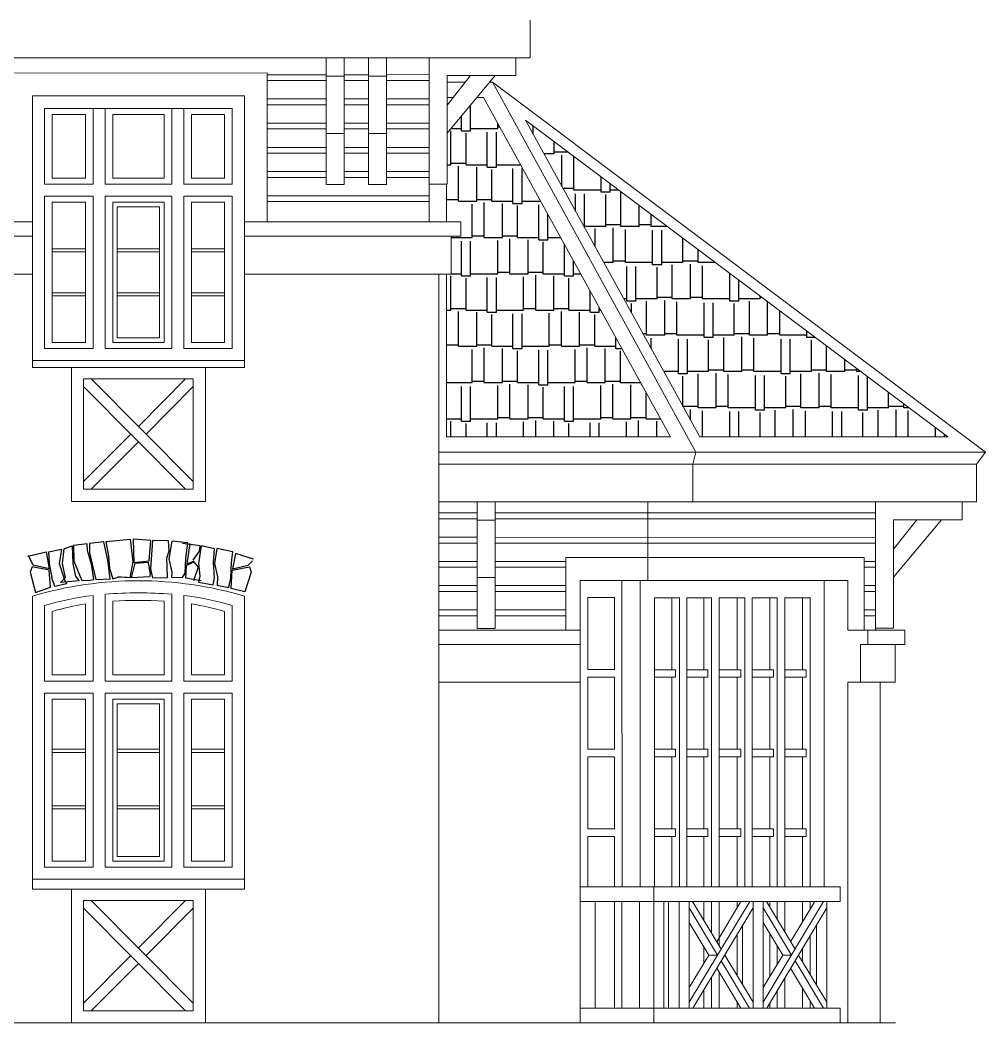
# Model space of a CAD drawing. Header units: millimetres. Extents: x 85048 to 158814, y 1395 to 38919.
# Drawn here: x 126653 to 133038, y 24464 to 31094 of the extents above; entities that cross this region are included whole.
import ezdxf

# ---------------------------------------------------------------- set-up
doc = ezdxf.new("R2010")
doc.units = ezdxf.units.MM
doc.layers.add('hatches', color=8, linetype='Continuous')
doc.layers.add('wall', color=5, linetype='Continuous')

msp = doc.modelspace()

# ---------------------------------------------------------------- hatches: boundary and pattern name
at = {"layer": 'hatches', "ltscale": 50, "true_color": 0x8f9991}
h = msp.add_hatch(dxfattribs=at)
h.set_pattern_fill('AR-RSHKE', color=252, scale=20, style=0)
h.set_pattern_definition([(0, (-4145438.44, 912857.03), (510, 240), [120, -100, 140, -60, 180, -80]), (0, (-4145318.44, 912867.03), (510, 240), [100, -380, 80, -120]), (0, (-4145078.44, 912842.03), (510, 240), [60, -620]), (90, (-4145438.44, 912857.03), (-170, 240), [230, -730]), (90, (-4145318.44, 912857.03), (-170, 240), [225, -735]), (90, (-4145218.44, 912857.03), (-170, 240), [210, -750]), (90, (-4145078.44, 912842.03), (-170, 240), [230, -730]), (90, (-4145018.44, 912842.03), (-170, 240), [230, -730]), (90, (-4144838.44, 912857.03), (-170, 240), [220, -740])])
h.paths.add_polyline_path([(129716.8, 30583.3), (129674.6, 30583.3), (129477.3, 30346.3), (129477.3, 30009.7), (129472.9, 30009.7), (129472.9, 29760.2), (129567.6, 29760.2), (129567.6, 29665.3), (129502.6, 29665.3), (129502.6, 29415.3), (129472.9, 29415.3), (129472.9, 28338.3), (130952.3, 28338.3)])
h = msp.add_hatch(dxfattribs=at)
h.set_pattern_fill('AR-RSHKE', color=252, scale=20, style=0)
h.set_pattern_definition([(180, (2207124.7, 1417410.26), (-510, 240), [120, -100, 140, -60, 180, -80]), (180, (2207004.7, 1417420.26), (-510, 240), [100, -380, 80, -120]), (180, (2206764.7, 1417395.26), (-510, 240), [60, -620]), (90, (2207124.7, 1417410.26), (170, 240), [230, -730]), (90, (2207004.7, 1417410.26), (170, 240), [225, -735]), (90, (2206904.7, 1417410.26), (170, 240), [210, -750]), (90, (2206764.7, 1417395.26), (170, 240), [230, -730]), (90, (2206704.7, 1417395.26), (170, 240), [230, -730]), (90, (2206524.7, 1417410.26), (170, 240), [220, -740])])
h.paths.add_polyline_path([(129994, 30432.2), (132785.9, 28338.3), (131146.3, 28338.3)])

# ---------------------------------------------------------------- linework, layer by layer
at = {"layer": 'hatches', "color": 252, "ltscale": 50, "true_color": 0x8f9991}
for p, q in [((127219.9, 27646, 0.5), (127381.8, 27661.7, 0.5)), ((127381.8, 27661.7, 0.5), (127398, 27513.4, 0.5)), ((127401.4, 27661.4, 0.5), (127405.7, 27508.3, 0.5)), ((127518.5, 27654.3, 0.5), (127401.4, 27661.4, 0.5)), ((127506.4, 27519.5, 0.5), (127518.5, 27654.3, 0.5)), ((127527.6, 27654.1, 0.5), (127515.6, 27466.5, 0.5)), ((127635.2, 27651.4, 0.5), (127527.6, 27654.1, 0.5)), ((127637.8, 27584.4, 0.5), (127635.2, 27651.4, 0.5)), ((127655.3, 27649.3, 0.5), (127637.2, 27533.2, 0.5)), ((127761.1, 27637.8, 0.5), (127655.3, 27649.3, 0.5)), ((126841.6, 27578, 0.5), (126926.9, 27596.4, 0.5)), ((126841.6, 27578, 0.5), (126926.9, 27596.4, 0.5)), ((126926.9, 27596.4, 0.5), (126911.9, 27502.3, 0.5)), ((126942.6, 27598.3, 0.5), (126932.4, 27500.5, 0.5)), ((126942.6, 27598.3, 0.5), (126998.5, 27619.4, 0.5)), ((126998.5, 27619.4, 0.5), (127002.9, 27502.3, 0.5)), ((127097.7, 27632.4, 0.5), (127006.6, 27620.3, 0.5)), ((127006.6, 27620.3, 0.5), (127008.2, 27516, 0.5)), ((127099.4, 27588.3, 0.5), (127097.7, 27632.4, 0.5)), ((127125.2, 27496.2, 0.5), (127099.4, 27588.3, 0.5)), ((127206.1, 27645.1, 0.5), (127112.3, 27633.4, 0.5)), ((127112.3, 27633.4, 0.5), (127112.3, 27571.1, 0.5)), ((127232.8, 27524.6, 0.5), (127206.1, 27645.1, 0.5)), ((127219.9, 27646, 0.5), (127237.9, 27550.4, 0.5)), ((127622.3, 27537.9, 0.5), (127637.8, 27584.4, 0.5)), ((127843.1, 27619.2, 0.5), (127726.2, 27634.1, 0.5)), ((127748.2, 27540.1, 0.5), (127761.1, 27637.8, 0.5)), ((127776.2, 27634.1, 0.5), (127754.6, 27498.9, 0.5)), ((127796.7, 27523, 0.5), (127838.9, 27582.3, 0.5)), ((127851.1, 27617.8, 0.5), (127832.5, 27502.3, 0.5)), ((127838.9, 27582.3, 0.5), (127843.1, 27619.2, 0.5)), ((127939.4, 27598.3, 0.5), (127851.1, 27617.8, 0.5)), ((127931, 27509.2, 0.5), (127939.4, 27598.3, 0.5)), ((127952.9, 27601.3, 0.5), (127939, 27500.9, 0.5)), ((128059.1, 27578, 0.5), (127952.9, 27601.3, 0.5)), ((126705.1, 27550.1, 0.5), (126826.6, 27578.1, 0.5)), ((126705.1, 27550.1, 0.5), (126826.6, 27578.1, 0.5)), ((126710.3, 27550, 0.5), (126705.1, 27550.1, 0.5)), ((126740.2, 27490.7, 0.5), (126710.3, 27550, 0.5)), ((126740.2, 27490.7, 0.5), (126710.3, 27550, 0.5)), ((126826.6, 27578.1, 0.5), (126844.5, 27466.6, 0.5)), ((126826.6, 27578.1, 0.5), (126844.5, 27466.6, 0.5)), ((126841.6, 27578, 0.5), (126845.2, 27500.5, 0.5)), ((126841.6, 27578, 0.5), (126845.2, 27500.5, 0.5)), ((127008.2, 27516, 0.5), (127062.1, 27389.3, 0.5)), ((127112.3, 27571.1, 0.5), (127153.6, 27395.1, 0.5)), ((127248.3, 27400.9, 0.5), (127232.8, 27524.6, 0.5)), ((127237.9, 27550.4, 0.5), (127244.8, 27469.6, 0.5)), ((127405.7, 27508.3, 0.5), (127506.4, 27519.5, 0.5)), ((127626.1, 27484.8, 0.5), (127622.3, 27537.9, 0.5)), ((127637.2, 27533.2, 0.5), (127656.1, 27445, 0.5)), ((127743.9, 27438.6, 0.5), (127748.2, 27540.1, 0.5)), ((127754.6, 27498.9, 0.5), (127801.4, 27516.7, 0.5)), ((127798.4, 27517.8, 0.5), (127829.4, 27476.5, 0.5)), ((128050, 27507.8, 0.5), (128059.1, 27578, 0.5)), ((128077.9, 27567.1, 0.5), (128056.4, 27466.6, 0.5)), ((128195.8, 27529.6, 0.5), (128077.9, 27567.1, 0.5)), ((128195.8, 27529.6, 0.5), (128077.9, 27567.1, 0.5)), ((128160.8, 27490.7, 0.5), (128190.7, 27520, 0.5)), ((128160.8, 27490.7, 0.5), (128190.7, 27520, 0.5)), ((126731.9, 27480.4, 0.5), (126719.8, 27444.2, 0.5)), ((126731.9, 27480.4, 0.5), (126719.8, 27444.2, 0.5)), ((126846.3, 27458, 0.5), (126731.9, 27480.4, 0.5)), ((126846.3, 27458, 0.5), (126731.9, 27480.4, 0.5)), ((126844.5, 27466.6, 0.5), (126740.2, 27490.7, 0.5)), ((126844.5, 27466.6, 0.5), (126740.2, 27490.7, 0.5)), ((126845.2, 27500.5, 0.5), (126863.2, 27407.7, 0.5)), ((126845.2, 27500.5, 0.5), (126863.2, 27407.7, 0.5)), ((126853.1, 27345.3, 0.5), (126846.3, 27458, 0.5)), ((126853.1, 27345.3, 0.5), (126846.3, 27458, 0.5)), ((126911.9, 27502.3, 0.5), (126943.7, 27399.3, 0.5)), ((126932.4, 27500.5, 0.5), (126950.4, 27407.7, 0.5)), ((127002.9, 27502.3, 0.5), (127020, 27416.4, 0.5)), ((127141.4, 27396, 0.5), (127125.2, 27496.2, 0.5)), ((127244.8, 27469.6, 0.5), (127266.3, 27400.6, 0.5)), ((127398, 27513.4, 0.5), (127378.1, 27407.2, 0.5)), ((127389.1, 27407.3, 0.5), (127413.5, 27504.8, 0.5)), ((127413.5, 27504.8, 0.5), (127499.5, 27510, 0.5)), ((127499.5, 27510, 0.5), (127512.4, 27428.3, 0.5)), ((127515.6, 27466.5, 0.5), (127528.9, 27407.9, 0.5)), ((127628.5, 27408.2, 0.5), (127626.1, 27484.8, 0.5)), ((127749, 27404.7, 0.5), (127752.9, 27490.3, 0.5)), ((127752.9, 27490.3, 0.5), (127803.1, 27511.6, 0.5)), ((127829.4, 27476.5, 0.5), (127800.4, 27386.4, 0.5)), ((127832.5, 27502.3, 0.5), (127842.1, 27418.8, 0.5)), ((127939.2, 27407.7, 0.5), (127931, 27509.2, 0.5)), ((127939, 27500.9, 0.5), (127957.9, 27413.3, 0.5)), ((128045.7, 27406.3, 0.5), (128050, 27507.8, 0.5)), ((128047.8, 27336.9, 0.5), (128054.7, 27458, 0.5)), ((128054.7, 27458, 0.5), (128169.1, 27480.4, 0.5)), ((128054.7, 27458, 0.5), (128169.1, 27480.4, 0.5)), ((128056.4, 27466.6, 0.5), (128160.8, 27490.7, 0.5)), ((128056.4, 27466.6, 0.5), (128160.8, 27490.7, 0.5)), ((128169.1, 27480.4, 0.5), (128181.2, 27444.2, 0.5)), ((128169.1, 27480.4, 0.5), (128181.2, 27444.2, 0.5)), ((126719.8, 27444.2, 0.5), (126754.4, 27310.1, 0.5)), ((126719.8, 27444.2, 0.5), (126754.4, 27310.1, 0.5)), ((126883.9, 27350.5, 0.5), (126863.2, 27407.7, 0.5)), ((126920.8, 27375, 0.5), (126950.4, 27407.7, 0.5)), ((127043.6, 27387.1, 0.5), (126920.8, 27375, 0.5)), ((126943.7, 27399.3, 0.5), (126959.3, 27366.8, 0.5)), ((127020, 27416.4, 0.5), (127043.6, 27387.1, 0.5)), ((127062.1, 27389.3, 0.5), (127115.9, 27392.3, 0.5)), ((127115.9, 27392.3, 0.5), (127141.4, 27396, 0.5)), ((127153.6, 27395.1, 0.5), (127248.3, 27400.9, 0.5)), ((127266.3, 27400.6, 0.5), (127300.3, 27412.2, 0.5)), ((127508.3, 27413.8, 0.5), (127389.1, 27407.3, 0.5)), ((127512.4, 27428.3, 0.5), (127508.3, 27413.8, 0.5)), ((127528.9, 27407.9, 0.5), (127628.5, 27408.2, 0.5)), ((127656.1, 27445, 0.5), (127654, 27410.6, 0.5)), ((127654, 27410.6, 0.5), (127727.7, 27408.4, 0.5)), ((127727.7, 27408.4, 0.5), (127743.9, 27438.6, 0.5)), ((127850.4, 27386.4, 0.5), (127749, 27404.7, 0.5)), ((127842.1, 27418.8, 0.5), (127833.5, 27377.9, 0.5)), ((127929, 27361.5, 0.5), (127939.2, 27407.7, 0.5)), ((127957.9, 27413.3, 0.5), (127955.1, 27357.3, 0.5)), ((128033.4, 27342.8, 0.5), (128045.7, 27406.3, 0.5)), ((128181.2, 27444.2, 0.5), (128138.7, 27315.3, 0.5)), ((128181.2, 27444.2, 0.5), (128138.7, 27315.3, 0.5)), ((126754.4, 27310.1, 0.5), (126853.1, 27345.3, 0.5)), ((126754.4, 27310.1, 0.5), (126853.1, 27345.3, 0.5)), ((126959.3, 27366.8, 0.5), (126883.9, 27350.5, 0.5)), ((127833.5, 27377.9, 0.5), (127929, 27361.5, 0.5)), ((127955.1, 27357.3, 0.5), (128033.4, 27342.8, 0.5)), ((128138.7, 27315.3, 0.5), (128047.8, 27336.9, 0.5)), ((128138.7, 27315.3, 0.5), (128047.8, 27336.9, 0.5))]:
    msp.add_line(p, q, dxfattribs=at)
msp.add_open_spline([(127378.1, 27407.2, 0.5), (127359, 27408.6, 0.5), (127329.7, 27409.7, 0.5), (127300.3, 27412.2, 0.5)], degree=3, dxfattribs=at)
at = {"layer": 'wall', "color": 250, "linetype": 'Continuous', "lineweight": 15, "ltscale": 0.13}
for p, q in [((130025.9, 31094.3, 2.3), (130025.9, 30844.3, 2.3)), ((130025.9, 30844.2, 2.3), (130025.9, 31094.2, 2.3)), ((113046.1, 30844.3, 0.5), (130025.9, 30844.3, 0.5)), ((128676.2, 30844.3, 5.9), (128676.2, 30007.2, 5.9)), ((128796.2, 30844.3, 5.9), (128796.2, 30007.2, 5.9)), ((128956.5, 30844.3, 7.7), (128956.5, 30007.2, 7.7)), ((129076.5, 30844.3, 7.7), (129076.5, 30007.2, 7.7)), ((129357.6, 30844.3, 2.3), (129357.6, 29760.2, 2.3)), ((129931.1, 30846.7, 2.3), (129931.1, 30726.7, 2.3)), ((126585.8, 30744.2, 0.5), (128285.8, 30744.3, 0.5)), ((128285.8, 30744.3, 0.5), (128285.8, 29760.2, 0.5)), ((128285.8, 30732.8, 2.3), (128676.2, 30733, 7.7)), ((128796.2, 30724.3, 5.9), (128676.2, 30724.3, 5.9)), ((128796.2, 30733, 7.7), (128956.5, 30733.1, 7.7)), ((129076.5, 30724.3, 7.7), (128956.5, 30724.3, 7.7)), ((129076.5, 30733.2, 7.7), (129357.6, 30733.4, 2.3)), ((129477.3, 30726.7, 2.3), (129931.1, 30726.7, 2.3)), ((129477.3, 30726.7, 2.3), (129477.3, 30009.7, 2.3)), ((129477.3, 30346.3, 2.3), (129794, 30726.7, 2.3)), ((129477.3, 30531.6, 2.3), (129631.2, 30726.7, 2.3)), ((128285.8, 30694.3, 2.3), (128676.2, 30694.3, 7.7)), ((128796.2, 30694.3, 7.7), (128956.5, 30694.3, 7.7)), ((129076.5, 30694.3, 7.7), (129357.6, 30694.3, 2.3)), ((129596.9, 30683.3, 0.5), (129477.3, 30683.3, 0.5)), ((129775.9, 30683.3, 0.5), (129757.8, 30683.3, 0.5)), ((133035.9, 28238.3, 0.5), (129775.9, 30683.3, 0.5)), ((131121.5, 28238.3, 0.5), (129775.9, 30683.3, 0.5)), ((126735.8, 30594.2, 0.5), (128135.8, 30594.3, 0.5)), ((126735.8, 30594.2, 0.5), (126735.8, 28797.2, 0.5)), ((128135.8, 30594.3, 0.5), (128135.8, 28797.2, 0.5)), ((128285.8, 30572.4, 2.3), (128676.2, 30572.5, 7.7)), ((128796.2, 30572.6, 7.7), (128956.5, 30572.6, 7.7)), ((129076.5, 30572.7, 7.7), (129357.6, 30572.8, 2.3)), ((129518, 30583.3, 0.5), (129477.3, 30583.3, 0.5)), ((129716.8, 30583.3, 0.5), (129674.6, 30583.3, 0.5)), ((130952.3, 28338.3, 0.5), (129716.8, 30583.3, 0.5)), ((128055.6, 30509.7, 0.5), (126815.6, 30509.7, 0.5)), ((126815.6, 30509.7, 0.5), (126815.6, 30009.7, 0.5)), ((127135.8, 30509.7, 0.5), (127135.8, 30009.7, 0.5)), ((127135.8, 30509.7, 0.5), (127135.8, 30009.7, 0.5)), ((127215.8, 30509.7, 0.5), (127215.8, 30009.7, 0.5)), ((127655.5, 30509.7, 0.5), (127655.5, 30009.7, 0.5)), ((127735.5, 30509.7, 0.5), (127735.5, 30049.8, 0.5)), ((127735.5, 30509.7, 0.5), (127735.5, 30009.7, 0.5)), ((128055.6, 30509.7, 0.5), (128055.6, 30009.7, 0.5)), ((128285.8, 30534.2, 2.3), (128676.2, 30534.2, 7.7)), ((128796.2, 30534.2, 7.7), (128956.5, 30534.2, 7.7)), ((129076.5, 30534.2, 7.7), (129357.6, 30534.2, 2.3)), ((126865.6, 30469.7, 0.5), (126865.6, 30049.8, 0.5)), ((127085.8, 30469.7, 0.5), (126865.6, 30469.7, 0.5)), ((127085.8, 30469.7, 0.5), (127085.8, 30049.8, 0.5)), ((127605.5, 30469.7, 0.5), (127265.8, 30469.7, 0.5)), ((127265.8, 30469.7, 0.5), (127265.8, 30049.8, 0.5)), ((127605.5, 30469.7, 0.5), (127605.5, 30049.8, 0.5)), ((128005.6, 30469.7, 0.5), (127785.5, 30469.7, 0.5)), ((127785.5, 30469.7, 0.5), (127785.5, 30049.8, 0.5)), ((128005.6, 30469.7, 0.5), (128005.6, 30049.8, 0.5)), ((132785.9, 28338.3, 0.5), (129994, 30432.2, 0.5)), ((131146.3, 28338.3, 0.5), (129994, 30432.2, 0.5)), ((128285.8, 30412.6, 2.3), (128676.2, 30412.6, 7.7)), ((128285.8, 30374.2, 2.3), (128676.2, 30374.2, 7.7)), ((128796.2, 30412.7, 7.7), (128956.5, 30412.7, 7.7)), ((128796.2, 30374.2, 7.7), (128956.5, 30374.2, 7.7)), ((129076.5, 30412.7, 7.7), (129357.6, 30412.7, 2.3)), ((129076.5, 30374.2, 7.7), (129357.6, 30374.2, 2.3)), ((128796.2, 30344.4, 5.9), (128676.2, 30344.4, 5.9)), ((129076.5, 30344.4, 7.7), (128956.5, 30344.4, 7.7)), ((128285.8, 30252.5, 2.3), (128676.2, 30252.6, 7.7)), ((128796.2, 30252.6, 7.7), (128956.5, 30252.6, 7.7)), ((129076.5, 30252.6, 7.7), (129357.6, 30252.7, 2.3)), ((128285.8, 30214.1, 2.3), (128676.2, 30214.1, 7.7)), ((128796.2, 30214.1, 7.7), (128956.5, 30214.1, 7.7)), ((129076.5, 30214.1, 7.7), (129357.6, 30214.1, 2.3)), ((127085.8, 30049.8, 0.5), (126865.6, 30049.8, 0.5)), ((127605.5, 30049.8, 0.5), (127265.8, 30049.8, 0.5)), ((127655.5, 30049.8, 0.5), (127655.5, 30009.7, 0.5)), ((128005.6, 30049.8, 0.5), (127785.5, 30049.8, 0.5)), ((128285.8, 30092.5, 2.3), (128676.2, 30092.5, 2.3)), ((128285.8, 30054, 2.3), (128676.2, 30054, 2.3)), ((128796.2, 30092.6, 2.3), (128956.5, 30092.6, 2.3)), ((128796.2, 30054, 2.3), (128956.5, 30054, 2.3)), ((129076.5, 30092.6, 2.3), (129357.6, 30092.6, 2.3)), ((129076.5, 30054, 2.3), (129357.6, 30054, 2.3)), ((127135.8, 30009.7, 0.5), (126815.6, 30009.7, 0.5)), ((127655.5, 30009.7, 0.5), (127215.8, 30009.7, 0.5)), ((128055.6, 30009.7, 0.5), (127735.5, 30009.7, 0.5)), ((128055.6, 30009.7, 0.5), (127735.5, 30009.7, 0.5)), ((128796.2, 30007.2, 5.9), (128676.2, 30007.2, 5.9)), ((129076.5, 30007.2, 7.7), (128956.5, 30007.2, 7.7)), ((129477.3, 30009.7, 2.3), (129357.6, 30009.7, 2.3)), ((129472.9, 30009.7, 2.3), (129472.9, 29760.2, 2.3)), ((126815.6, 29929.7, 0.5), (127135.8, 29929.7, 0.5)), ((126815.6, 29929.7, 0.5), (127135.8, 29929.7, 0.5)), ((126815.6, 29929.7, 0.5), (126815.6, 28923.2, 0.5)), ((127135.8, 29929.7, 0.5), (127135.8, 28923.2, 0.5)), ((127135.8, 29929.7, 0.5), (127135.8, 28923.2, 0.5)), ((127655.5, 29929.7, 0.5), (127215.8, 29929.7, 0.5)), ((127655.5, 29929.7, 0.5), (127215.8, 29929.7, 0.5)), ((127215.8, 29929.7, 0.5), (127215.8, 28923.2, 0.5)), ((127215.8, 29929.7, 0.5), (127215.8, 28923.2, 0.5)), ((127655.5, 29929.7, 0.5), (127655.5, 28923.2, 0.5)), ((127655.5, 29929.7, 0.5), (127655.5, 28923.2, 0.5)), ((127735.5, 29929.7, 0.5), (127735.5, 28923.2, 0.5)), ((127735.5, 29929.7, 0.5), (127735.5, 28923.2, 0.5)), ((128055.6, 29929.7, 0.5), (127735.5, 29929.7, 0.5)), ((128055.6, 29929.7, 0.5), (127735.5, 29929.7, 0.5)), ((128055.6, 29929.7, 0.5), (128055.6, 28923.2, 0.5)), ((128285.8, 29932.4, 2.3), (129357.6, 29932.6, 2.3)), ((126865.6, 29889.5, 0.5), (126865.6, 28963.3, 0.5)), ((126865.6, 29889.5, 0.5), (127085.8, 29889.5, 0.5)), ((127085.8, 29889.5, 0.5), (127085.8, 28963.3, 0.5)), ((127605.5, 29889.5, 0.5), (127265.8, 29889.5, 0.5)), ((127605.5, 29889.5, 0.5), (127265.8, 29889.5, 0.5)), ((127265.8, 29889.5, 0.5), (127265.8, 28963.3, 0.5)), ((127265.8, 29889.5, 0.5), (127265.8, 28963.3, 0.5)), ((127575.5, 29859.5, 0.5), (127295.8, 29859.5, 0.5)), ((127295.8, 29859.5, 0.5), (127295.8, 28993.3, 0.5)), ((127575.5, 29859.5, 0.5), (127575.5, 28993.3, 0.5)), ((127605.5, 29889.5, 0.5), (127605.5, 28963.3, 0.5)), ((127605.5, 29889.5, 0.5), (127605.5, 28963.3, 0.5)), ((127785.5, 29889.5, 0.5), (127785.5, 28963.3, 0.5)), ((128005.6, 29889.5, 0.5), (127785.5, 29889.5, 0.5)), ((128005.6, 29889.5, 0.5), (128005.6, 28963.3, 0.5)), ((128285.8, 29894, 2.3), (129357.6, 29894, 2.3)), ((122026.4, 29760.2, 0.5), (126735.8, 29760.2, 0.5)), ((128135.8, 29760.2, 2.3), (129567.6, 29760.2, 2.3)), ((129567.6, 29760.2, 2.3), (129567.6, 29665.3, 2.3)), ((126735.8, 29665.3, 0.5), (122026.4, 29665.3, 0.5)), ((129567.6, 29665.3, 2.3), (128135.8, 29665.3, 2.3)), ((129502.6, 29415.3, 2.3), (129502.6, 29665.3, 2.3)), ((126865.6, 29580.9, 0.5), (127085.8, 29580.9, 0.5)), ((127295.8, 29580.9, 0.5), (127575.5, 29580.9, 0.5)), ((127785.5, 29580.9, 0.5), (128005.6, 29580.9, 0.5)), ((126865.6, 29560.9, 0.5), (127085.8, 29560.9, 0.5)), ((127295.8, 29560.9, 0.5), (127575.5, 29560.9, 0.5)), ((127785.5, 29560.9, 0.5), (128005.6, 29560.9, 0.5)), ((126735.8, 29415.3, 0.5), (122026.4, 29415.3, -1.3)), ((129502.6, 29415.3, 2.3), (128135.8, 29415.3, 2.3)), ((129422.4, 29415.3, 2.3), (129422.4, 24464.3, 2.3)), ((129472.9, 29415.3, 2.3), (129472.9, 28338.3, 2.3)), ((126865.6, 29292, 0.5), (127085.8, 29292, 0.5)), ((126865.6, 29272, 0.5), (127085.8, 29272, 0.5)), ((127295.8, 29292, 0.5), (127575.5, 29292, 0.5)), ((127295.8, 29272, 0.5), (127575.5, 29272, 0.5)), ((127785.5, 29292, 0.5), (128005.6, 29292, 0.5)), ((127785.5, 29272, 0.5), (128005.6, 29272, 0.5)), ((127575.5, 28993.3, 0.5), (127295.8, 28993.3, 0.5)), ((127135.8, 28923.2, 0.5), (126815.6, 28923.2, 0.5)), ((126865.6, 28963.3, 0.5), (127085.8, 28963.3, 0.5)), ((127655.5, 28923.2, 0.5), (127215.8, 28923.2, 0.5)), ((127265.8, 28963.3, 0.5), (127605.5, 28963.3, 0.5)), ((128055.6, 28923.2, 0.5), (127735.5, 28923.2, 0.5)), ((127785.5, 28963.3, 0.5), (128005.6, 28963.3, 0.5)), ((126735.8, 28843.2, 0.5), (128135.8, 28843.2, 0.5)), ((128135.8, 28843.2, 0.5), (126735.8, 28843.2, 0.5)), ((128135.8, 28797.2, 0.5), (126735.8, 28797.2, 0.5)), ((126993.1, 28797.2, 0.5), (126993.1, 27912.2, 0.5)), ((127878.1, 27912.2, 0.5), (127878.1, 28797.2, 0.5)), ((127798.1, 28722.2, 0.5), (127073.1, 28722.2, 0.5)), ((127073.1, 27992.2, 0.5), (127073.1, 28722.2, 0.5)), ((127798.1, 28043.3, 0), (127123.8, 28722.2, 0.5)), ((127747.4, 28722.2, 0.5), (127435.6, 28408.3, 0.3)), ((127798.1, 27992.2, 0.5), (127798.1, 28722.2, 0.5)), ((127747.4, 27992.2, 0), (127073.1, 28671.1, 0.5)), ((127798.1, 28671.1, 0.5), (127486.3, 28357.2, 0.3)), ((127384.9, 28357.2, 0.2), (127073.1, 28043.3, 0)), ((129472.9, 28338.3, 0.5), (130952.3, 28338.3, 0.5)), ((131146.3, 28338.3, 0.5), (132785.9, 28338.3, 0.5)), ((127435.6, 28306.1, 0.2), (127123.8, 27992.2, 0)), ((129422.4, 28238.3, 0.5), (133038.5, 28238.3, 0.5)), ((131101.4, 28158.3, 2.3), (131121.5, 28238.3, 0.5)), ((132975.9, 28158.3, 0.5), (133035.9, 28238.3, 0.5)), ((132975.9, 28158.3, 0.5), (129422.4, 28158.3, 0.5)), ((131101.4, 27908.3, 2.3), (131101.4, 28158.3, 2.3)), ((132975.9, 27908.3, 0.5), (132975.9, 28158.3, 0.5)), ((132975.9, 28158.3, 0.5), (132975.9, 27908.3, 0.5)), ((127073.1, 27992.2), (127798.1, 27992.2)), ((126993.1, 27912.2), (127878.1, 27912.2)), ((129422.4, 27908.3, 0.5), (132975.9, 27908.3, 0.5)), ((132975.9, 27908.3, 0.5), (129422.4, 27908.3, 0.5)), ((129674.9, 27908.3, 0.5), (129674.9, 27071.3, 0.5)), ((129794.9, 27908.3, 0.5), (129794.9, 27071.3, 0.5)), ((130803.9, 27390.3, -5.6), (130803.9, 27908.3, 1.7)), ((132307.6, 27908.3, 0.5), (132307.6, 27061.3, 0.5)), ((132881.1, 27910.8, 0.5), (132881.1, 27790.8, 0.5)), ((129422.4, 27836, 2.3), (129674.9, 27836.1, 2.3)), ((129422.4, 27796.9, 2.3), (129674.9, 27796.9, 2.3)), ((129794.9, 27788.3, 0.5), (129674.9, 27788.3, 0.5)), ((129794.9, 27836, 0.5), (132307.6, 27837.4, 0.5)), ((129794.9, 27796.9, 0.5), (132307.6, 27796.9, 0.5)), ((132427.3, 27790.8, 0.5), (132881.1, 27790.8, 0.5)), ((132427.3, 27790.8, 0.5), (132427.3, 27073.7, 0.5)), ((132427.3, 27410.3, 0.5), (132744, 27790.8, 0.5)), ((132427.3, 27595.7, 0.5), (132581.2, 27790.8, 0.5)), ((129422.4, 27675.4, 2.3), (129674.9, 27675.5, 2.3)), ((129794.9, 27674.5, 0.5), (132307.6, 27675.4, 0.5)), ((129422.4, 27636.8, 2.3), (129674.9, 27636.8, 2.3)), ((129794.9, 27636.8, 0.5), (132307.6, 27636.8, 0.5)), ((129422.4, 27515.4, 2.3), (129674.9, 27515.4, 2.3)), ((129794.9, 27515, 0.5), (130262, 27515.1, 0.5)), ((130262, 27540.3, 0.5), (130262, 27061.2, 0.5)), ((132233, 27540.2, 0.5), (130262, 27540.3, 0.5)), ((132233, 27061.2, 0.5), (132233, 27540.2, 0.5)), ((132233, 27515.4, 0.5), (132307.6, 27515.4, 0.5)), ((129422.4, 27476.8, 2.3), (129674.9, 27476.8, 2.3)), ((129794.9, 27476.8, 0.5), (130262, 27476.8, 0.5)), ((132233, 27476.8, 0.5), (132307.6, 27476.8, 0.5)), ((129794.9, 27408.5, 0.5), (129674.9, 27408.5, 0.5)), ((130355.8, 27390.3, 2.3), (130355.8, 24464.3, 2.3)), ((132125.8, 27390.3, 0.5), (130355.8, 27390.3, 0.5)), ((130632.2, 27390.3, -1.3), (130632.7, 25364.3, 2.3)), ((130753.4, 25364.3, 2.3), (130753.4, 27390.3, -1.3)), ((131969.3, 25364.3, 2.5), (131969.3, 27390.3, -1.3)), ((132125.8, 27061.2, 2.3), (132125.8, 27390.3, 2.3)), ((129422.4, 27355.3, 2.3), (129674.9, 27355.3, 2.3)), ((129422.4, 27316.7, 2.3), (129674.9, 27316.7, 2.3)), ((129794.9, 27355.3, 0.5), (130262, 27355.3, 0.5)), ((129794.9, 27316.7, 0.5), (130262, 27316.7, 0.5)), ((132233, 27355.3, 0.5), (132307.6, 27355.3, 0.5)), ((132233, 27316.7, 0.5), (132307.6, 27316.7, 0.5)), ((126735.8, 27286.2, 0.5), (126735.8, 25349.3, 0.5)), ((127135.8, 27291, 0.5), (127135.8, 26724.5, 0.5)), ((127135.8, 27291, 0.5), (127135.8, 26724.5, 0.5)), ((127215.8, 27298.6, 0.5), (127215.8, 26724.5, 0.5)), ((127265.8, 27252.1, 0.5), (127265.8, 26764.5, 0.5)), ((127605.4, 27252.1, 0.5), (127605.4, 26764.5, 0.5)), ((127655.4, 27298.7, 0.5), (127655.4, 26724.5, 0.5)), ((127735.4, 27291.1, 0.5), (127735.4, 26764.5, 0.5)), ((127735.4, 27291.1, 0.5), (127735.4, 26724.5, 0.5)), ((128135.8, 27286.2, 0.5), (128135.8, 25349.3, 0.5)), ((130405.8, 27275.8, -1.3), (130405.7, 26799.8, 0.5)), ((130582.3, 27275.8, -1.3), (130405.8, 27275.8, -1.3)), ((130582.3, 27275.8, -1.3), (130582.1, 26799.8, 0.5)), ((130846.7, 27275.6, -1.3), (131011.8, 27275.6, -1.3)), ((130846.7, 25364.3, 2.3), (130846.7, 27275.6, -1.3)), ((130942.5, 27275.6, -1.3), (131011.8, 27275.6, -1.3)), ((130942.5, 27275.6, -1.3), (131011.8, 27275.6, -1.3)), ((130942.5, 27275.6, -1.3), (131011.8, 27275.6, -1.3)), ((130942.5, 27275.6, -1.3), (131011.8, 27275.6, -1.3)), ((130942.5, 27275.6, -1.3), (131011.8, 27275.6, -1.3)), ((130961.8, 26799.6, 0.5), (130961.8, 27275.6, -1.3)), ((130961.8, 26799.6, 0.5), (130961.8, 27275.6, -1.3)), ((130961.8, 26799.6, 0.5), (130961.8, 27275.6, -1.3)), ((131011.8, 25364.3, 2.3), (131011.8, 27275.6, -1.3)), ((131011.8, 25364.3, 2.3), (131011.8, 27275.6, -1.3)), ((131011.8, 25364.3, 2.3), (131011.8, 27275.6, -1.3)), ((131061.8, 27275.6, -1.3), (131224.1, 27275.6, -1.3)), ((131061.8, 25364.3, 2.3), (131061.8, 27275.6, -1.3)), ((131061.8, 25364.3, 2.3), (131061.8, 27275.6, -1.3)), ((131061.8, 25364.3, 2.3), (131061.8, 27275.6, -1.3)), ((131100.8, 27275.6, -1.3), (131224.1, 27275.6, -1.3)), ((131100.8, 27275.6, -1.3), (131224.1, 27275.6, -1.3)), ((131100.8, 27275.6, -1.3), (131224.1, 27275.6, -1.3)), ((131100.8, 27275.6, -1.3), (131224.1, 27275.6, -1.3)), ((131100.8, 27275.6, -1.3), (131224.1, 27275.6, -1.3)), ((131174.1, 26799.6, 0.5), (131174.1, 27275.6, -1.3)), ((131174.1, 26799.6, 0.5), (131174.1, 27275.6, -1.3)), ((131174.1, 26799.6, 0.5), (131174.1, 27275.6, -1.3)), ((131224.1, 25364.3, 2.3), (131224.1, 27275.6, -1.3)), ((131224.1, 25364.3, 2.3), (131224.1, 27275.6, -1.3)), ((131224.1, 25364.3, 2.3), (131224.1, 27275.6, -1.3)), ((131274.1, 27275.6, -1.3), (131443.4, 27275.6, -1.3)), ((131274.1, 25364.3, 2.3), (131274.1, 27275.6, -1.3)), ((131274.1, 25364.3, 2.3), (131274.1, 27275.6, -1.3)), ((131274.1, 25364.3, 2.3), (131274.1, 27275.6, -1.3)), ((131294, 27275.6, -1.3), (131443.4, 27275.6, -1.3)), ((131393.4, 26799.6, 0.5), (131393.4, 27275.6, -1.3)), ((131443.4, 25364.3, 2.3), (131443.4, 27275.6, -1.3)), ((131493.4, 25364.3, 2.3), (131493.4, 27275.6, -1.3)), ((131493.4, 27275.6, -1.3), (131658.7, 27275.6, -1.3)), ((131493.4, 27275.6, -1.3), (131658.7, 27275.6, -1.3)), ((131608.7, 27275.6, -1.3), (131608.7, 26799.6, 0.5)), ((131658.7, 27275.6, -1.3), (131658.7, 25364.3, 2.3)), ((131708.7, 27275.6, -1.3), (131876, 27275.6, -1.3)), ((131708.7, 27275.6, -1.3), (131708.7, 25364.3, 2.3)), ((131708.7, 27275.6, -1.3), (131876, 27275.6, -1.3)), ((131826, 26799.6, 0.5), (131826, 27275.6, -1.3)), ((131876, 26013.4, 2.3), (131876, 27275.6, -1.3)), ((126815.6, 27224.5, 0.5), (126815.6, 26724.5, 0.5)), ((126865.6, 27185.2, 0.5), (126865.6, 26764.5, 0.5)), ((127085.8, 27234.6, 0.5), (127085.8, 26764.5, 0.5)), ((127785.4, 27234.7, 0.5), (127785.4, 26764.5, 0.5)), ((128005.6, 27185.3, 0.5), (128005.6, 26764.5, 0.5)), ((128055.6, 27224.6, 0.5), (128055.6, 26724.5, 0.5)), ((129422.4, 27195.2, 0.5), (129674.9, 27195.2, 0.5)), ((129794.9, 27195.2, 0.5), (130262, 27195.3, 0.5)), ((132233, 27195.3, 0.5), (132307.6, 27195.3, 0.5)), ((129422.4, 27156.7, 0.5), (129674.9, 27156.7, 0.5)), ((129794.9, 27156.7, 0.5), (130262, 27156.7, 0.5)), ((132233, 27156.7, 0.5), (132307.6, 27156.7, 0.5)), ((130355.8, 27061.3, -1.3), (129422.4, 27061.3, -1.3)), ((129674.9, 27071.3, 0.5), (129794.9, 27071.3, 0.5)), ((132502.6, 27061.3, -1.3), (132125.9, 27061.3, -1.3)), ((132258.5, 27061.2, 0.5), (132258.5, 26966.2, 0.5)), ((132427.3, 27073.7, 0.5), (132307.6, 27073.7, 0.5)), ((132502.6, 27061.3, 0.5), (132502.6, 26966.3, 0.5)), ((130355.8, 26966.3, -1.3), (129422.4, 26966.3, -1.3)), ((132502.6, 26966.3, -1.3), (132208.5, 26966.2, 0.5)), ((132208.5, 26716.2, 0.5), (132208.5, 26966.2, 0.5)), ((132437.6, 26716.3, 0.5), (132437.6, 26966.3, 0.5)), ((130582.1, 26799.8, 0.5), (130405.7, 26799.8, 0.5)), ((130846.7, 26799.6, 0.5), (130986.8, 26799.6, 0.5)), ((130908.4, 26799.6, 0.5), (130986.8, 26799.6, 0.5)), ((130908.4, 26799.6, 0.5), (130986.8, 26799.6, 0.5)), ((130986.8, 26749.6, 0.5), (130986.8, 26799.6, 0.5)), ((130986.8, 26749.6, 0.5), (130986.8, 26799.6, 0.5)), ((130986.8, 26749.6, 0.5), (130986.8, 26799.6, 0.5)), ((131061.8, 26799.6, 0.5), (131199.1, 26799.6, 0.5)), ((131100.8, 26799.6, 0.5), (131199.1, 26799.6, 0.5)), ((131100.8, 26799.6, 0.5), (131199.1, 26799.6, 0.5)), ((131199.1, 26749.6, 0.5), (131199.1, 26799.6, 0.5)), ((131199.1, 26749.6, 0.5), (131199.1, 26799.6, 0.5)), ((131199.1, 26749.6, 0.5), (131199.1, 26799.6, 0.5)), ((131274.1, 26799.6, 0.5), (131418.4, 26799.6, 0.5)), ((131418.4, 26749.6, 0.5), (131418.4, 26799.6, 0.5)), ((131493.4, 26799.6, 0.5), (131633.7, 26799.6, 0.5)), ((131633.7, 26749.6, 0.5), (131633.7, 26799.6, 0.5)), ((131708.7, 26799.6, 0.5), (131851, 26799.6, 0.5)), ((131851, 26749.6, 0.5), (131851, 26799.6, 0.5)), ((127135.8, 26724.5, 0.5), (126815.6, 26724.5, 0.5)), ((127085.8, 26764.5, 0.5), (126865.6, 26764.5, 0.5)), ((127655.4, 26724.5, 0.5), (127215.8, 26724.5, 0.5)), ((127605.4, 26764.5, 0.5), (127265.8, 26764.5, 0.5)), ((127655.4, 26764.5, 0.5), (127655.4, 26724.5, 0.5)), ((128055.6, 26724.5, 0.5), (127735.4, 26724.5, 0.5)), ((128055.6, 26724.5, 0.5), (127735.4, 26724.5, 0.5)), ((128005.6, 26764.5, 0.5), (127785.4, 26764.5, 0.5)), ((130582.1, 26749.8, 0.5), (130405.7, 26749.8, 0.5)), ((130405.7, 26749.8, 0.5), (130405.8, 26273.8, 2.3)), ((130582.1, 26749.8, 0.5), (130582.3, 26273.8, 2.3)), ((130846.7, 26749.6, 0.5), (130986.8, 26749.6, 0.5)), ((130846.7, 26749.6, 0.5), (130986.8, 26749.6, 0.5)), ((130846.7, 26749.6, 0.5), (130986.8, 26749.6, 0.5)), ((130961.8, 26273.6, 2.3), (130961.8, 26749.6, 0.5)), ((130961.8, 26273.6, 2.3), (130961.8, 26749.6, 0.5)), ((130961.8, 26273.6, 2.3), (130961.8, 26749.6, 0.5)), ((131061.8, 26749.6, 0.5), (131199.1, 26749.6, 0.5)), ((131100.8, 26749.6, 0.5), (131199.1, 26749.6, 0.5)), ((131100.8, 26749.6, 0.5), (131199.1, 26749.6, 0.5)), ((131174.1, 26273.6, 2.3), (131174.1, 26749.6, 0.5)), ((131174.1, 26273.6, 2.3), (131174.1, 26749.6, 0.5)), ((131174.1, 26273.6, 2.3), (131174.1, 26749.6, 0.5)), ((131274.1, 26749.6, 0.5), (131418.4, 26749.6, 0.5)), ((131393.4, 26273.6, 2.3), (131393.4, 26749.6, 0.5)), ((131493.4, 26749.6, 0.5), (131633.7, 26749.6, 0.5)), ((131608.7, 26749.6, 0.5), (131608.7, 26273.6, 2.3)), ((131708.7, 26749.6, 0.5), (131851, 26749.6, 0.5)), ((131826, 26273.6, 2.3), (131826, 26749.6, 0.5)), ((129422.4, 26716.3, -1.3), (130355.8, 26716.3, -1.3)), ((130355.7, 26706.3, 2.3), (130355.8, 26706.3, 2.3)), ((132125.8, 24464.3), (132125.8, 26716.2, 2.3)), ((132125.9, 26716.3, -1.3), (132437.6, 26716.3, -1.3)), ((132340, 26716.3, 2.3), (132340, 24464.3, 2.3)), ((126815.6, 26644.5, 0.5), (127135.8, 26644.5, 0.5)), ((126815.6, 26644.5, 0.5), (127135.8, 26644.5, 0.5)), ((126815.6, 26644.5, 0.5), (126815.6, 25494.2, 0.5)), ((126865.6, 26604.2, 0.5), (126865.6, 25534.3, 0.5)), ((126865.6, 26604.2, 0.5), (127085.8, 26604.2, 0.5)), ((127085.8, 26604.2, 0.5), (127085.8, 25534.3, 0.5)), ((127135.8, 26644.5, 0.5), (127135.8, 25494.2, 0.5)), ((127135.8, 26644.5, 0.5), (127135.8, 25494.2, 0.5)), ((127655.4, 26644.5, 0.5), (127215.8, 26644.5, 0.5)), ((127655.4, 26644.5, 0.5), (127215.8, 26644.5, 0.5)), ((127215.8, 26644.5, 0.5), (127215.8, 25494.2, 0.5)), ((127215.8, 26644.5, 0.5), (127215.8, 25494.2, 0.5)), ((127605.4, 26604.2, 0.5), (127265.8, 26604.2, 0.5)), ((127605.4, 26604.2, 0.5), (127265.8, 26604.2, 0.5)), ((127265.8, 26604.2, 0.5), (127265.8, 25534.3, 0.5)), ((127605.4, 26604.2, 0.5), (127605.4, 25534.3, 0.5)), ((127655.4, 26644.5, 0.5), (127655.4, 25494.2, 0.5)), ((127655.4, 26644.5, 0.5), (127655.4, 25494.2, 0.5)), ((127735.4, 26644.5, 0.5), (127735.4, 25494.2, 0.5)), ((127735.4, 26644.5, 0.5), (127735.4, 25494.2, 0.5)), ((128055.6, 26644.5, 0.5), (127735.4, 26644.5, 0.5)), ((128055.6, 26644.5, 0.5), (127735.4, 26644.5, 0.5)), ((127785.4, 26604.2, 0.5), (127785.4, 25534.3, 0.5)), ((128005.6, 26604.2, 0.5), (127785.4, 26604.2, 0.5)), ((128005.6, 26604.2, 0.5), (128005.6, 25534.3, 0.5)), ((128055.6, 26644.5, 0.5), (128055.6, 25494.2, 0.5)), ((127575.4, 26574.2, 0.5), (127295.8, 26574.2, 0.5)), ((127295.8, 26574.2, 0.5), (127295.8, 25564.3, 0.5)), ((127575.4, 26574.2, 0.5), (127575.4, 25564.3, 0.5)), ((131876, 25364.3, 2.3), (131876, 26531.9, 2.3)), ((126865.6, 26273.2, 0.5), (127085.8, 26273.2, 0.5)), ((127295.8, 26273.2, 0.5), (127575.4, 26273.2, 0.5)), ((127785.4, 26273.2, 0.5), (128005.6, 26273.2, 0.5)), ((130582.3, 26273.8, 2.3), (130405.8, 26273.8, 2.3)), ((130846.7, 26273.6, 2.3), (130986.8, 26273.6, 2.3)), ((130846.7, 26273.6, 2.3), (130986.8, 26273.6, 2.3)), ((130846.7, 26273.6, 2.3), (130986.8, 26273.6, 2.3)), ((130986.8, 26223.6, 2.3), (130986.8, 26273.6, 2.3)), ((130986.8, 26223.6, 2.3), (130986.8, 26273.6, 2.3)), ((130986.8, 26223.6, 2.3), (130986.8, 26273.6, 2.3)), ((131061.8, 26273.6, 2.3), (131199.1, 26273.6, 2.3)), ((131100.8, 26273.6, 2.3), (131199.1, 26273.6, 2.3)), ((131100.8, 26273.6, 2.3), (131199.1, 26273.6, 2.3)), ((131199.1, 26223.6, 2.3), (131199.1, 26273.6, 2.3)), ((131199.1, 26223.6, 2.3), (131199.1, 26273.6, 2.3)), ((131199.1, 26223.6, 2.3), (131199.1, 26273.6, 2.3)), ((131274.1, 26273.6, 2.3), (131418.4, 26273.6, 2.3)), ((131418.4, 26223.6, 2.3), (131418.4, 26273.6, 2.3)), ((131493.4, 26273.6, 2.3), (131633.7, 26273.6, 2.3)), ((131633.7, 26273.6, 2.3), (131633.7, 26223.6, 2.3)), ((131708.7, 26273.6, 2.3), (131851, 26273.6, 2.3)), ((131851, 26223.6, 2.3), (131851, 26273.6, 2.3)), ((126865.6, 26253.2, 0.5), (127085.8, 26253.2, 0.5)), ((127295.8, 26253.2, 0.5), (127575.4, 26253.2, 0.5)), ((127785.4, 26253.2, 0.5), (128005.6, 26253.2, 0.5)), ((130582.3, 26223.8, 2.3), (130405.8, 26223.8, 2.3)), ((130405.8, 26223.8, 2.3), (130405.8, 25747.6, 2.3)), ((130582.3, 26223.8, 2.3), (130582.3, 25747.6, 2.3)), ((130846.7, 26223.6, 2.3), (130986.8, 26223.6, 2.3)), ((130908.4, 26223.6, 2.3), (130986.8, 26223.6, 2.3)), ((130908.4, 26223.6, 2.3), (130986.8, 26223.6, 2.3)), ((130961.8, 25747.6, 2.3), (130961.8, 26223.6, 2.3)), ((130961.8, 25747.6, 2.3), (130961.8, 26223.6, 2.3)), ((130961.8, 25747.6, 2.3), (130961.8, 26223.6, 2.3)), ((131061.8, 26223.6, 2.3), (131199.1, 26223.6, 2.3)), ((131100.8, 26223.6, 2.3), (131199.1, 26223.6, 2.3)), ((131100.8, 26223.6, 2.3), (131199.1, 26223.6, 2.3)), ((131174.1, 25747.6, 2.3), (131174.1, 26223.6, 2.3)), ((131174.1, 25747.6, 2.3), (131174.1, 26223.6, 2.3)), ((131174.1, 25747.6, 2.3), (131174.1, 26223.6, 2.3)), ((131274.1, 26223.6, 2.3), (131418.4, 26223.6, 2.3)), ((131393.4, 25747.6, 2.3), (131393.4, 26223.6, 2.3)), ((131493.4, 26223.6, 2.3), (131633.7, 26223.6, 2.3)), ((131608.7, 26223.6, 2.3), (131608.7, 25747.6, 2.3)), ((131708.7, 26223.6, 2.3), (131851, 26223.6, 2.3)), ((131826, 25747.6, 2.3), (131826, 26223.6, 2.3)), ((126865.6, 25899.2, 0.5), (127085.8, 25899.2, 0.5)), ((126865.6, 25879.2, 0.5), (127085.8, 25879.2, 0.5)), ((127295.8, 25899.2, 0.5), (127575.4, 25899.2, 0.5)), ((127295.8, 25879.2, 0.5), (127575.4, 25879.2, 0.5)), ((127785.4, 25899.2, 0.5), (128005.6, 25899.2, 0.5)), ((127785.4, 25879.2, 0.5), (128005.6, 25879.2, 0.5)), ((130582.3, 25747.6, 2.3), (130405.8, 25747.6, 2.3)), ((130846.7, 25747.6, 2.3), (130986.8, 25747.6, 2.3)), ((130846.7, 25747.6, 2.3), (130986.8, 25747.6, 2.3)), ((130846.7, 25747.6, 2.3), (130986.8, 25747.6, 2.3)), ((130986.8, 25697.6, 2.3), (130986.8, 25747.6, 2.3)), ((130986.8, 25697.6, 2.3), (130986.8, 25747.6, 2.3)), ((130986.8, 25697.6, 2.3), (130986.8, 25747.6, 2.3)), ((131061.8, 25747.6, 2.3), (131199.1, 25747.6, 2.3)), ((131100.8, 25747.6, 2.3), (131199.1, 25747.6, 2.3)), ((131100.8, 25747.6, 2.3), (131199.1, 25747.6, 2.3)), ((131199.1, 25697.6, 2.3), (131199.1, 25747.6, 2.3)), ((131199.1, 25697.6, 2.3), (131199.1, 25747.6, 2.3)), ((131199.1, 25697.6, 2.3), (131199.1, 25747.6, 2.3)), ((131274.1, 25747.6, 2.3), (131418.4, 25747.6, 2.3)), ((131418.4, 25697.6, 2.3), (131418.4, 25747.6, 2.3)), ((131493.4, 25747.6, 2.3), (131633.7, 25747.6, 2.3)), ((131633.7, 25747.6, 2.3), (131633.7, 25697.6, 2.3)), ((131633.7, 25747.6, 2.3), (131633.7, 25697.6, 2.3)), ((131708.7, 25747.6, 2.3), (131851, 25747.6, 2.3)), ((131851, 25697.6, 2.3), (131851, 25747.6, 2.3)), ((131851, 25697.6, 2.3), (131851, 25747.6, 2.3)), ((130582.3, 25697.6, 2.3), (130405.8, 25697.6, 2.3)), ((130405.8, 25697.6, 2.3), (130405.8, 25364.3, 2.3)), ((130582.3, 25697.6, 2.3), (130582.3, 25364.4, 2.3)), ((130846.7, 25697.6, 2.3), (130986.8, 25697.6, 2.3)), ((130908.4, 25697.6, 2.3), (130986.8, 25697.6, 2.3)), ((130908.4, 25697.6, 2.3), (130986.8, 25697.6, 2.3)), ((130961.8, 25364.3, 2.3), (130961.8, 25697.6, 2.3)), ((130961.8, 25364.3, 2.3), (130961.8, 25697.6, 2.3)), ((130961.8, 25364.3, 2.3), (130961.8, 25697.6, 2.3)), ((131061.8, 25697.6, 2.3), (131199.1, 25697.6, 2.3)), ((131100.8, 25697.6, 2.3), (131199.1, 25697.6, 2.3)), ((131100.8, 25697.6, 2.3), (131199.1, 25697.6, 2.3)), ((131174.1, 25364.3, 2.3), (131174.1, 25697.6, 2.3)), ((131174.1, 25364.3, 2.3), (131174.1, 25697.6, 2.3)), ((131174.1, 25364.3, 2.3), (131174.1, 25697.6, 2.3)), ((131274.1, 25697.6, 2.3), (131418.4, 25697.6, 2.3)), ((131393.4, 25364.3, 2.3), (131393.4, 25697.6, 2.3)), ((131493.4, 25697.6, 2.3), (131633.7, 25697.6, 2.3)), ((131608.7, 25697.6, 2.3), (131608.7, 25364.3, 2.3)), ((131708.7, 25697.6, 2.3), (131851, 25697.6, 2.3)), ((131826, 25364.3, 2.3), (131826, 25697.6, 2.3)), ((126865.6, 25534.3, 0.5), (127085.8, 25534.3, 0.5)), ((127265.8, 25534.3, 0.5), (127605.4, 25534.3, 0.5)), ((127575.4, 25564.3, 0.5), (127295.8, 25564.3, 0.5)), ((127785.4, 25534.3, 0.5), (128005.6, 25534.3, 0.5)), ((127135.8, 25494.2, 0.5), (126815.6, 25494.2, 0.5)), ((127655.4, 25494.2, 0.5), (127215.8, 25494.2, 0.5)), ((128055.6, 25494.2, 0.5), (127735.4, 25494.2, 0.5)), ((126735.8, 25414.3, 0.5), (128135.8, 25414.3, 0.5)), ((128135.8, 25414.3, 0.5), (126735.8, 25414.3, 0.5)), ((128135.8, 25349.3, 0.5), (126735.8, 25349.3, 0.5)), ((126993.1, 25349.3, 0.5), (126993.1, 24464.3, 0.5)), ((127878.1, 24464.3, 0.5), (127878.1, 25349.3, 0.5)), ((130355.8, 25364.3, 2.3), (132075.8, 25364.3, 2.3)), ((130890.6, 25364.3, 2.3), (130368.3, 25364.3, 2.3)), ((130841.8, 25364.3, 2.3), (130841.8, 24464.3, 2.3)), ((132075.8, 25364.3, 2.3), (132075.8, 25266.3, 2.3)), ((127798.1, 25274.3, 0.5), (127073.1, 25274.3, 0.5)), ((127073.1, 24544.3, 0.5), (127073.1, 25274.3, 0.5)), ((127798.1, 24595.4, 0), (127123.8, 25274.3, 0.5)), ((127747.4, 25274.3, 0.5), (127435.6, 24960.4, 0.3)), ((127798.1, 24544.3, 0.5), (127798.1, 25274.3, 0.5)), ((130355.8, 25266.3, 2.3), (130841.8, 25266.3, 2.3)), ((130455.8, 25266.3, 2.3), (130455.8, 24562.2, 2.3)), ((130582.3, 25264.4, 2.3), (130582.3, 24562.2, 2.3)), ((130632.3, 25266.3, 2.3), (130632.3, 24562.2, 2.3)), ((130749.2, 25266.3, 2.3), (130749.2, 24562.2, 2.3)), ((132075.8, 25266.3, 2.3), (130771.8, 25266.3, 2.3)), ((130908.9, 25266.3, 2.3), (130908.9, 24562.2, 2.3)), ((130940.4, 25266.3, 2.3), (130940.4, 24562.2, 2.3)), ((131010.4, 25266.3, 2.3), (131010.4, 24562.2, 2.3)), ((131077.5, 25266.3, 2.3), (131077.5, 24562.2, 2.3)), ((131077.5, 25266.3, 2.3), (131077.5, 24562.2, 2.3)), ((131077.5, 24601, 2.3), (131476.7, 25266.3, 2.3)), ((131099.6, 25266.3, 2.3), (131288.1, 24952, 2.3)), ((131174.1, 25142, 2.3), (131174.1, 25266.3, 2.3)), ((131174.1, 25142, 2.3), (131174.1, 25266.3, 2.3)), ((131224.1, 25058.7, 2.9), (131224.1, 25266.3, 2.5)), ((131224.1, 25058.7, 2.9), (131224.1, 25266.3, 2.5)), ((131259, 25000.6, 2.3), (131418.4, 25266.3, 2.3)), ((131274.1, 24975.4, 3.1), (131274.1, 25266.3, 2.5)), ((131274.1, 24975.4, 3.1), (131274.1, 25266.3, 2.5)), ((131274.1, 24975.4, 3.1), (131274.1, 25266.3, 2.5)), ((131393.4, 25224.6, 2.3), (131393.4, 25266.3, 2.3)), ((131498.8, 25264.2, 2.3), (131498.8, 24562.2, 2.3)), ((131565.9, 24601, 2.3), (131965.1, 25266.3, 2.3)), ((131565.9, 25264.2, 2.3), (131565.9, 24562.2, 2.3)), ((131565.9, 25264.2, 2.3), (131565.9, 24562.2, 2.3)), ((131588, 25266.3, 2.3), (131776.5, 24952, 2.3)), ((131608.7, 25266.3, 2.3), (131608.7, 25231.7, 2.3)), ((131658.7, 25266.3, 2.5), (131658.7, 25148.4, 2.7)), ((131708.7, 25266.3, 2.5), (131708.7, 25065, 2.9)), ((131747.4, 25000.6, 2.3), (131906.8, 25266.3, 2.3)), ((131826, 25131.6, 2.3), (131826, 25266.3, 2.3)), ((131876, 25214.9, 2.3), (131876, 25266.3, 2.3)), ((131987.2, 25266.3, 2.3), (131987.2, 24562.2, 2.3)), ((127747.4, 24544.3, 0), (127073.1, 25223.2, 0.5)), ((127798.1, 25223.2, 0.5), (127486.3, 24909.3, 0.3)), ((131077.5, 25225.3, 2.3), (131264.8, 24913.2, 2.3)), ((131100.8, 24562.2, 2.3), (131498.8, 25225.3, 2.3)), ((131565.9, 25225.3, 2.3), (131753.2, 24913.2, 2.3)), ((131589.2, 24562.2, 2.3), (131987.2, 25225.3, 2.3)), ((131077.5, 25128.1, 2.3), (131206.5, 24913.2, 2.3)), ((131565.9, 25128.1, 2.3), (131694.9, 24913.2, 2.3)), ((131428.8, 25108.7, 2.3), (131428.8, 24717.7, 2.3)), ((131917.2, 25108.7, 2.3), (131917.2, 24717.7, 2.3)), ((131393.4, 24776.7, 2.3), (131393.4, 25049.7, 2.3)), ((131608.7, 25056.8, 2.3), (131608.7, 24769.5, 2.3)), ((131876, 24786.3, 2.3), (131876, 25040, 2.3)), ((131174.1, 24859.2, 2.3), (131174.1, 24967.1, 2.3)), ((131174.1, 24859.2, 2.3), (131174.1, 24967.1, 2.3)), ((131287.1, 24950.3, 2.3), (131287.1, 24953.7, 2.3)), ((131658.7, 24973.5, 3.1), (131658.7, 24852.9, 3.3)), ((131826, 24869.6, 2.3), (131826, 24956.7, 2.3)), ((127384.9, 24909.3, 0.2), (127073.1, 24595.4, 0)), ((131077.5, 24698.2, 2.3), (131206.5, 24913.2, 2.3)), ((131264.8, 24913.2, 2.3), (131206.5, 24913.2, 2.3)), ((131288.1, 24874.3, 2.3), (131475.5, 24562.2, 2.3)), ((131311.5, 24913.2, 2.3), (131498.8, 24601, 2.3)), ((131312.1, 24912.1, 2.3), (131312.1, 24914.2, 2.3)), ((131565.9, 24698.2, 2.3), (131694.9, 24913.2, 2.3)), ((131753.2, 24913.2, 2.3), (131694.9, 24913.2, 2.3)), ((131776.5, 24874.3, 2.3), (131963.9, 24562.2, 2.3)), ((131799.9, 24913.2, 2.3), (131987.2, 24601, 2.3)), ((127435.6, 24858.2, 0.2), (127123.8, 24544.3, 0)), ((131259, 24825.7, 2.3), (131417.2, 24562.2, 2.3)), ((131274.1, 24562.2, 3.8), (131274.1, 24800.5, 3.4)), ((131274.1, 24562.2, 3.8), (131274.1, 24800.5, 3.4)), ((131747.4, 24825.7, 2.3), (131905.6, 24562.2, 2.3)), ((131224.1, 24562.2, 3.8), (131224.1, 24767.6, 3.5)), ((131224.1, 24562.2, 3.8), (131224.1, 24767.6, 3.5)), ((131708.7, 24761.3, 3.5), (131708.7, 24562.2, 3.8)), ((131174.1, 24562.2, 2.3), (131174.1, 24684.3, 2.3)), ((131658.7, 24678, 3.6), (131658.7, 24562.2, 3.8)), ((131826, 24562.2, 2.3), (131826, 24694.7, 2.3)), ((131393.4, 24562.2, 2.3), (131393.4, 24601.8, 2.3)), ((131876, 24562.2, 2.3), (131876, 24611.4, 2.3)), ((127073.1, 24544.3), (127798.1, 24544.3)), ((130841.8, 24562.2, 2.3), (130355.8, 24562.2, 2.3)), ((130841.8, 24562.2, 2.3), (132075.8, 24562.2, 2.3)), ((131608.7, 24594.6, 2.3), (131608.7, 24562.2, 2.3)), ((132075.8, 24562.2, 2.3), (132075.8, 24464.3)), ((121483.5, 24464.3), (132440.9, 24464.3)), ((132440.9, 24464.3), (126480.9, 24464.3)), ((130360.4, 24464.3), (132440.9, 24464.3))]:
    msp.add_line(p, q, dxfattribs=at)
for centre, radius, start, end in [((127435.8, 24916.9, 0.5), 2470.6, 73.54045, 106.45955), ((127397.3, 25228.9, 0.5), 2078.7, 97.22977, 106.25233), ((127435.8, 24558.8, 0.5), 2748.6, 85.41723, 94.5927), ((127435.8, 24558.8, 0.5), 2698.6, 86.3965, 93.6136), ((127474.3, 25228.9, 0.5), 2078.6, 73.75929, 82.78167), ((127374.1, 25435.5, 0.5), 1822.1, 99.10697, 106.20676), ((127497.4, 25435.6, 0.5), 1822, 73.80569, 80.90536)]:
    msp.add_arc(centre, radius, start, end, dxfattribs=at)

doc.saveas('drawing.dxf')
